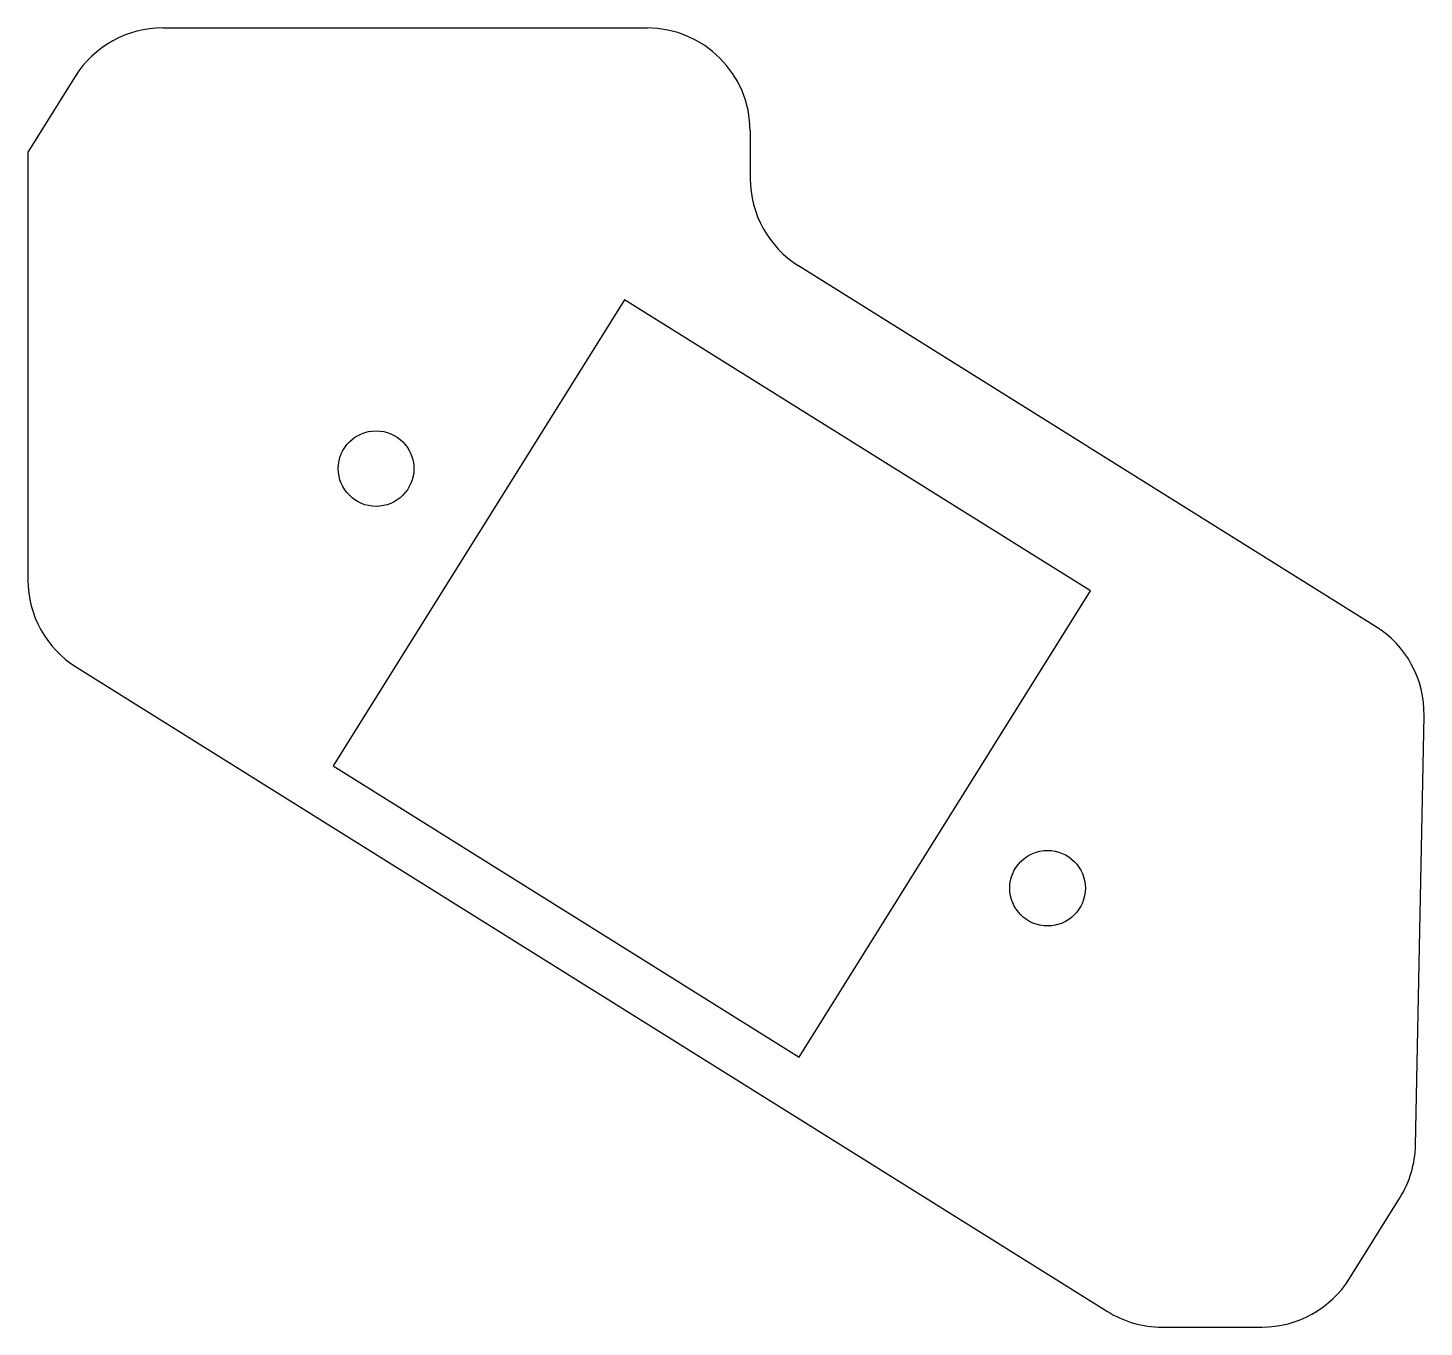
# Model space of a CAD drawing. Header units: millimetres. Extents: x 175.8 to 216.5, y -177.5 to -139.7.
import ezdxf

# ---------------------------------------------------------------- set-up
doc = ezdxf.new("R2010")
doc.units = ezdxf.units.MM

msp = doc.modelspace()

# ---------------------------------------------------------------- linework, layer by layer
for p, q in [((179.748, -139.707), (193.85, -139.707)), ((177.204, -141.117), (175.825, -143.325)), ((196.85, -142.707), (196.85, -144.087)), ((175.825, -143.325), (175.825, -155.771)), ((215.058, -157.127), (198.26, -146.631)), ((193.188, -147.618), (184.71, -161.187)), ((206.757, -156.097), (193.188, -147.618)), ((198.278, -169.666), (206.757, -156.097)), ((177.235, -158.315), (207.248, -177.069)), ((216.218, -172.235), (216.467, -159.731)), ((184.71, -161.187), (198.278, -169.666)), ((214.295, -176.115), (215.763, -173.765)), ((208.838, -177.525), (211.75, -177.525))]:
    msp.add_line(p, q)
for centre in [(185.96, -152.535), (205.507, -164.749)]:
    msp.add_circle(centre, 1.1)
for centre, start, end in [((179.748, -142.707), 90, 148), ((193.85, -142.707), 0, 90), ((199.85, -144.087), 180, 238), ((178.825, -155.771), 180, 238), ((213.468, -159.671), 358.8586, 58), ((213.219, -172.175), 328, 358.8586), ((211.75, -174.525), 270, 328), ((208.838, -174.525), 238, 270)]:
    msp.add_arc(centre, 3, start, end)

doc.saveas('drawing.dxf')
